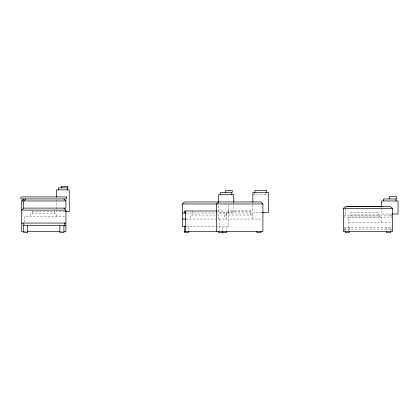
<?xml version="1.0" encoding="UTF-8"?>
<svg xmlns="http://www.w3.org/2000/svg" width="419" height="419" viewBox="0 0 419 419"><rect width="100%" height="100%" fill="white"/><g stroke="black" fill="none" stroke-linecap="round" stroke-linejoin="round"><path stroke-width="0.31" stroke-dasharray="2.1 1.57" d="M345.722 208.096L346.529 207.29M344.119 216.283L345.329 215.078L392.561 215.078M252.861 194.421L267.919 194.421M217.54 211.008L222.719 211.008L222.719 213.014M250.85 215.031L250.85 211.008L228.245 211.008L228.245 213.014M250.855 211.019L226.731 211.019L226.737 215.031M64.746 211.506L56.382 211.506L56.382 199.722M261.943 212.512L252.861 212.512L252.861 202.786M186.403 213.014L224.725 213.014L224.725 219.048M391.686 214.02L381.51 214.02L381.51 207.489M224.725 215.031L252.861 215.031M64.626 216.534L24.218 216.534L24.218 224.935M343.318 217.089L392.561 217.089M185.528 219.048L261.629 219.048M348.346 222.573L392.561 222.557M186.183 226.59L228.737 226.59L228.737 203.98M343.968 227.585L392.561 227.585M343.968 229.093L391.912 229.093M24.307 231.607L26.905 231.607M60.718 231.607L63.913 231.607M390.55 215.078L391.76 216.283M391.058 229.093L391.058 230.979M390.555 227.585L390.555 230.728M386.538 227.585L386.538 230.728M381.51 222.573L381.51 217.037L348.346 217.037L348.346 230.963M379.499 217.037L379.499 215.026L350.357 215.026L350.357 217.037M378.991 215.026L378.991 212.512L350.85 212.512L350.85 215.026M349.341 227.585L349.341 230.728M345.324 208.5L345.324 215.078M345.324 227.585L345.324 230.728M344.827 229.093L344.827 230.979M265.913 192.41L265.913 194.421M254.867 192.41L254.867 194.421M252.861 219.048L252.861 213.014L226.234 213.014L226.234 219.048M233.75 202.817L233.75 212.512L218.692 212.512L218.692 204.76M226.731 226.59L226.731 230.806M222.709 226.59L222.709 230.806M219.697 219.048L219.697 230.979M218.692 219.048L218.692 215.031L190.545 215.031L190.545 219.048M192.562 211.019L192.557 215.031M188.54 226.59L188.54 230.806M56.382 216.534L56.382 213.512L30.241 213.512L30.241 216.534M54.863 209.998L54.863 211.506L31.75 211.506L31.75 209.998M54.37 211.506L54.37 213.512M32.253 211.506L32.253 213.512"/><path stroke-width="0.63" d="M24.307 231.607L21.704 231.607L21.704 200.952L23.715 198.946M25.716 198.946L23.705 200.952L23.705 208.107L21.704 210.118L65.93 210.118L65.93 231.607L63.976 231.607M185.758 226.59L182.506 226.59L182.506 203.98L184.512 201.968L260.906 201.958L262.917 203.964L262.917 231.607L184.522 231.607M218.697 201.958L216.686 203.964L216.686 231.607M343.318 208.484L345.329 206.473L390.55 206.473L392.561 208.484L392.561 231.607L343.318 231.607L343.318 208.484L392.561 208.484M21.704 200.952L65.93 200.952L65.93 208.107L23.705 208.107M182.506 203.98L262.917 203.964M347.33 206.488L382.165 206.488M216.89 211.008L184.512 211.008L184.512 213.014M65.39 211.506L69.25 211.506L69.25 189.901L56.382 189.901L56.382 197.103M262.273 212.512L268.432 212.512L268.432 192.415L252.861 192.415L252.861 202.173M182.506 213.014L185.811 213.014M392.325 214.02L398.05 214.02L398.05 200.952L381.51 200.952L381.51 206.834M182.506 219.048L185.753 219.048M21.704 223.07L65.93 223.07M65.93 225.584L23.207 225.584L23.207 223.07M27.476 231.607L60.079 231.607M63.918 198.946L65.93 200.952M63.918 208.107L65.93 210.118M396.039 198.946L396.039 200.952M390.555 231.356L390.555 232.613L386.538 232.613L386.538 231.356M389.513 198.946L389.513 196.427L396.453 196.427L396.453 198.946L383.516 198.946L383.516 200.952M349.341 231.356L349.341 232.613L345.324 232.613L345.324 231.356M266.421 192.415L266.416 190.404L254.867 190.404L254.867 192.415M260.901 231.607L260.901 232.613L256.878 232.613L256.878 231.607M233.75 202.173L233.75 194.421L218.692 194.421L218.692 202.173M231.744 192.41L231.744 194.421M226.731 231.408L226.731 232.613L218.692 232.613L218.692 231.607M225.71 192.41L225.71 190.404L232.246 190.404L232.246 192.41L220.698 192.41L220.698 194.421M222.709 231.408L222.709 232.613M188.54 231.408L188.54 232.613L184.522 232.613L184.522 226.59M185.528 211.008L185.528 231.607M67.239 187.89L67.239 189.901M64.411 223.07L64.411 225.584M63.913 225.584L63.913 232.613L59.891 232.613L59.891 225.584M61.205 187.89L61.205 186.387L67.946 186.387L67.946 187.89L58.393 187.89L58.393 189.901M27.727 225.584L27.727 232.613L23.705 232.613L23.705 225.584M66.684 196.94L20.95 196.94L20.95 198.946L66.684 198.946L66.684 196.94"/></g></svg>
